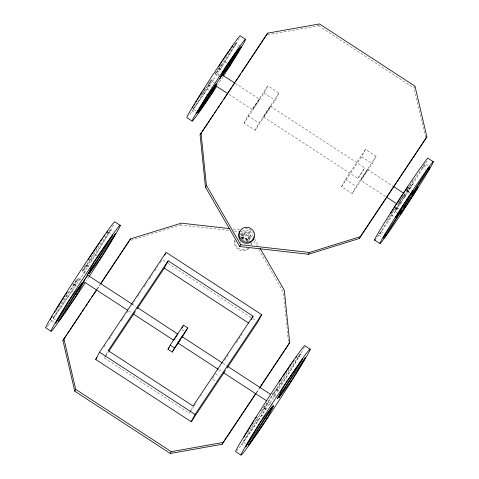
<?xml version="1.0" encoding="UTF-8"?>
<svg xmlns="http://www.w3.org/2000/svg" width="479" height="479" viewBox="0 0 479 479"><rect width="100%" height="100%" fill="white"/><g stroke="black" fill="none" stroke-linecap="round" stroke-linejoin="round"><path stroke-width="0.36" stroke-dasharray="2.4 1.8" d="M228.98 94.393L252.505 109.727L259.438 99.147L235.291 83.406M259.438 99.147L252.505 109.727M263.576 116.948L270.503 106.362L364.759 167.794L361.232 173.548L357.831 178.374L263.576 116.948L270.503 106.362M357.831 178.374L364.759 167.794M385.457 196.396L360.693 180.254L367.189 170.153L367.621 169.674L393.008 186.217M367.621 169.674L360.693 180.254M397.977 204.168L397.845 204.467L404.773 193.887L402.264 197.36M55.396 319.679L53.037 318.14A56.989 1.832 -56.9 0 0 71.706 291.202L78.442 278.365L80.801 279.904M85.076 273.269L82.125 271.348L85.496 264.929M196.127 110.996L193.181 109.074A42.535 1.371 -56.9 0 0 207.114 88.962L211.922 79.795L214.873 81.717M219.825 76.808L215.107 73.73L216.484 71.114M190.307 411.281L189.265 413.263L104.356 357.921L105.745 355.28M106.093 354.616L108.17 350.652M130.953 240.278L180.361 224.974L181.319 223.154M244.068 123.043L247.888 115.768L267.869 85.831L278.94 93.052L275.126 100.321L255.139 130.258L244.068 123.043L264.055 93.106L267.869 85.831M255.139 130.258L258.959 122.983L278.94 93.052M267.432 34.823L318.529 25.77L319.481 23.95M240.709 236.961L242.41 233.728M240.721 239.44L243.512 234.135M253.583 240.464L249.116 232.716L250.068 230.896L240.458 229.812M246.547 242.458L249.026 237.734A3.293 3.119 27.7 0 0 246.392 232.788A3.293 3.119 27.7 0 0 243.386 237.279A3.293 3.119 27.7 0 0 249.026 237.734M248.511 241.224L250.206 237.991A4.443 4.203 27.7 0 0 246.11 231.602A4.443 4.203 27.7 0 0 242.602 237.985A4.443 4.203 27.7 0 0 250.206 237.991M190.654 410.623L192.738 406.653M341.641 186.654L345.461 179.386L365.447 149.442L376.057 156.358L372.243 163.632L352.257 193.57L341.641 186.654L361.627 156.711L365.447 149.442M352.257 193.57L356.077 186.301L376.057 156.358M425.574 137.275L414.054 88.028L415.006 86.208M245.392 443.506L243.033 441.967A56.989 1.832 -56.9 0 0 261.696 415.03L268.432 402.192L270.791 403.731M275.066 397.097L272.12 395.175L274.479 390.684M397.259 212.916L394.9 211.377L399.714 202.21A10.574 0.341 -56.9 0 0 404.108 195.438L412.587 184.122L414.946 185.66M398.899 202.593L400.187 200.539M53.037 318.14L74.437 284.155A12.238 0.395 -56.9 0 0 78.442 278.365M82.125 271.348A12.238 0.395 -56.9 0 1 86.136 265.564L98.417 246.05M100.003 243.53L100.794 242.272M193.181 109.074L208.461 84.795A10.574 0.341 -56.9 0 0 211.922 79.795M215.107 73.73A10.574 0.341 -56.9 0 1 218.574 68.731L221.316 64.378M243.033 441.967L264.426 407.982A12.238 0.395 -56.9 0 0 268.432 402.192M272.12 395.175A12.238 0.395 -56.9 0 1 276.126 389.391L288.807 369.249M379.069 233.914A42.535 1.371 -56.9 0 0 380.973 231.489L396.253 207.209L399.199 209.131M407.144 189.9L406.36 191.145L409.311 193.067M407.539 189.277L413.413 179.942M400.468 200.096L401.965 197.809M55.702 311.691L56.522 310.452M58.588 307.362L73.856 284.49A12.238 0.395 -56.9 0 1 77.041 279.185L79.987 281.107M85.891 272.06L83.532 270.527A12.238 0.395 -56.9 0 0 86.717 265.222L110.236 229.986L113.182 231.908M200.994 95.525L205.09 89.387M205.503 88.771L207.958 85.088A10.574 0.341 -56.9 0 1 210.712 80.508L214.251 82.813M219.268 74.946L216.316 73.024A10.574 0.341 -56.9 0 0 219.071 68.437L235.872 43.272L240.59 46.349M96.98 289.106L99.872 284.766M97.261 289.065L100.159 284.724M103.991 347.053L105.649 344.575M109.374 338.994L112.266 334.659M121.373 321.02L124.265 316.679M126.749 312.961L128.408 310.482M132.126 304.901L135.024 300.561M137.509 296.842L140.407 292.501M144.131 286.927L147.023 282.586M149.508 278.868L152.406 274.527M154.885 270.809L157.783 266.468M160.267 262.749L161.92 260.271M104.356 357.921L105.182 356.681M105.596 356.065L108.488 351.73M190.085 412.036L193.767 406.521M194.175 405.911L196.629 402.234M200.719 396.109L201.539 394.882M212.55 378.386L214.047 376.135M224.585 360.352L229.1 353.586M236.494 342.515L242.242 333.899M256.187 392.876L259.085 388.535M256.475 392.834L259.373 388.493M386.739 221.005L395.75 207.503A10.574 0.341 -56.9 0 0 396.253 207.209M409.814 192.774L406.863 190.852L423.664 165.686A42.535 1.371 -56.9 0 0 424.556 163.668L428.094 165.974M247.757 432.429L263.845 408.324A12.238 0.395 -56.9 0 1 267.031 403.019L269.982 404.941M275.88 395.888L273.521 394.355A12.238 0.395 -56.9 0 0 276.706 389.05L300.225 353.813L303.177 355.735M208.928 82.885L210.712 80.508M216.316 73.024L224.795 61.707A42.535 1.371 -56.9 0 0 235.872 43.272M72.646 285.053L77.041 279.185M83.532 270.527L95.393 254.684A56.989 1.832 -56.9 0 0 110.236 229.986M260.881 411.227L267.031 403.019M273.521 394.355L285.388 378.512A56.989 1.832 -56.9 0 0 300.225 353.813M233.063 228.98L239.722 229.734M180.361 224.974L228.417 230.387M234.327 231.052L240.242 231.716M240.985 231.8L249.116 232.716M318.529 25.77L414.054 88.028M423.664 165.686L427.202 167.991M233.854 44.457L237.979 47.146M421.646 166.872L425.771 169.56M224.795 61.707L227.154 63.246M264.055 93.106L275.126 100.321M361.627 156.711L372.243 163.632M221.1 65.336L224.639 67.641M408.3 187.361L411.838 189.666M407.084 190.355L410.036 192.271M219.071 68.437L222.022 70.359M218.574 68.731L222.106 71.042M404.108 195.438L406.467 196.971M402.899 196.145L405.845 198.067M399.714 202.21L402.073 203.749M398.504 202.922L402.043 205.228M208.461 84.795L211.407 86.717M207.958 85.088L212.676 88.166M395.75 207.503L398.702 209.425M395.528 208.006L398.474 209.928M207.114 88.962L209.473 90.501M247.888 115.768L258.959 122.983M345.461 179.386L356.077 186.301M202.827 92.202L207.545 95.279M391.205 214.999L394.157 216.921M380.973 231.489L383.919 233.405M191.75 110.637L195.288 112.948M379.542 233.051L383.08 235.357M378.644 235.069L382.182 237.374M162.962 260.055L167.327 262.905M167.955 263.312L252.241 318.248M252.864 318.655L255.99 320.691M108.116 231.956L112.248 234.65M298.112 355.783L301.65 358.088M95.393 254.684L97.165 255.84M285.388 378.512L286.568 379.284M90.046 259.283L94.171 261.971M279.449 382.727L282.987 385.032M86.717 265.222L89.663 267.144M276.706 389.05L279.065 390.589M86.136 265.564L89.082 267.48M276.126 389.391L279.077 391.313M181.936 329.714L184.361 331.294M132.156 304.135L135.91 306.584M222.861 363.25L226.621 365.699M128.623 310.889L132.384 313.338M218.705 369.602L221.837 371.644M271.383 404.114L273.15 405.27M215.55 373.889L219.089 376.195M74.437 284.155L76.79 285.688M264.426 407.982L266.785 409.515M73.856 284.49L76.802 286.412M263.845 408.324L266.791 410.24M212.76 379.332L215.712 381.254M71.706 291.202L72.886 291.968M261.696 415.03L263.468 416.179M65.767 295.411L69.305 297.716M256.349 419.622L259.295 421.544M51.516 320.493L54.462 322.415M240.919 443.937L244.458 446.242M250.068 230.896L254.163 237.997M254.541 238.644L259.007 246.392M253.954 241.111L256.564 245.625M258.798 249.505L283.382 292.118L285.119 309.081M285.197 309.817L288.675 343.742M242.925 239.793A3.293 3.119 27.7 0 1 243.548 235.021A3.293 3.119 27.7 0 1 248.314 236.656A3.293 3.119 27.7 0 1 246.038 240.859M244.356 240.721A3.293 3.119 27.7 0 1 243.583 240.344M241.656 237.536A4.209 3.982 27.7 0 1 247.571 240.65M240.602 242.59A3.293 3.119 27.7 0 1 240.308 241.805M241.961 238.386A3.293 3.119 27.7 0 1 246.739 241.5M113.595 224.956A63.378 2.042 -56.9 0 1 81.957 276.03A63.378 2.042 -56.9 0 1 48.05 325.51M47.649 326.007A63.378 2.042 -56.9 0 1 46.667 327.163M88.932 276.922A63.378 2.042 -56.9 0 1 86.172 281.161M304.399 347.155A63.378 2.042 -56.9 0 1 272.054 399.696A63.378 2.042 -56.9 0 1 236.949 450.661M240.889 237.985A4.443 4.203 27.7 0 1 247.643 241.679M249.319 248.038A8.49 8.035 27.7 0 1 238.77 249.787A8.49 8.035 27.7 0 1 234.686 239.931M240.189 234.896A8.49 8.035 27.7 0 1 250.451 240.033M251.068 242.817A8.49 8.035 27.7 0 1 250.996 244.23M248.332 248.373A8.49 8.035 27.7 0 1 239.344 248.697A8.49 8.035 27.7 0 1 234.866 240.913M240.075 234.015A8.49 8.035 27.7 0 1 251.026 238.943M251.571 243.14A8.49 8.035 27.7 0 1 250.996 245.164M245.206 228.375A7.85 7.425 27.7 0 1 253.439 233.219M239.231 38.242A48.93 1.575 -56.9 0 1 214.808 77.67A48.93 1.575 -56.9 0 1 188.63 115.87M223.016 76.652A48.93 1.575 -56.9 0 1 217.544 85.052M426.771 161.13A48.93 1.575 -56.9 0 1 401.576 201.647A48.93 1.575 -56.9 0 1 376.015 238.787M406.916 190.45A10.574 0.341 -56.9 0 1 406.863 190.852M412.587 184.122A42.535 1.371 -56.9 0 1 394.9 211.377M268.276 401.677L272.353 395.51L268.276 401.677"/><path stroke-width="0.72" d="M127.372 310.075L83.514 281.49L85.627 278.036L87.669 275.144L131.527 303.722M87.669 275.144L86.597 276.97M227.741 93.585L215.358 85.513L218.885 79.759L222.286 74.934L234.668 83.005M222.154 75.233L222.286 74.934M177.811 334.12L137.168 307.398M218.077 369.189L177.978 343.06L180.092 339.605L182.134 336.707L222.232 362.843M182.134 336.707L181.84 337.276M88.19 259.798L88.866 258.51A56.989 1.832 -56.9 0 1 96.327 247.457M77.011 294.657L83.747 281.826A12.238 0.395 -56.9 0 1 79.742 287.61L58.348 321.601A56.989 1.832 -56.9 0 0 77.011 294.657L75.245 293.507M256.061 393.451L222.13 444.284L170.302 453.475L74.778 391.211L62.923 340.515L96.56 289.729M218.891 66.527L219.921 64.563M229.369 228.567L181.319 223.154L130.492 238.895L100.572 284.107M215.849 85.304A10.574 0.341 -56.9 0 1 213.766 88.256L198.486 112.529A42.535 1.371 -56.9 0 0 212.419 92.423L216.197 85.22M200.084 134.761L267.653 33.141L319.481 23.95L415.006 86.208L426.867 136.904L359.292 238.524L308.47 254.265L239.716 246.523L205.449 187.121L200.084 134.761L201.324 132.899M74.778 391.211L75.73 389.397L63.875 338.701M225.381 370.572L191.241 421.712L95.716 359.454L99.536 352.185L166.153 252.379L261.678 314.637L257.864 321.912L227.022 368.106M267.653 33.141L241.871 72.149M164.764 255.02L165.806 253.038M205.449 187.121L206.401 185.307L201.036 132.94M137.018 308.985L164.309 268.096L168.129 260.827L253.038 316.17L251.307 319.475M178.308 342.97L172.248 352.047L168.003 349.281L170.183 345.131L183.505 325.175L187.75 327.941L181.942 337.527M181.948 328.133L183.505 325.175M172.248 352.047L174.428 347.904L187.75 327.941M239.716 246.523L240.674 244.709L206.401 185.307M170.302 453.475L171.26 451.655L223.088 442.464L255.774 393.493M191.241 421.712L195.061 414.443L261.678 314.637M308.47 254.265L309.422 252.451L360.25 236.71L426.867 136.904M222.13 444.284L223.088 442.464M260.127 248.332L284.334 290.298L289.705 342.665L259.786 387.876M359.292 238.524L360.25 236.71M267.001 418.49L273.743 405.653A12.238 0.395 -56.9 0 1 269.731 411.437L248.338 445.428A56.989 1.832 -56.9 0 0 267.001 418.49L265.821 417.718M406.683 188.942L407.713 186.978A42.535 1.371 -56.9 0 0 400.899 197.294M408.204 199.605L413.018 190.438A42.535 1.371 -56.9 0 0 395.337 217.694L403.809 206.377A10.574 0.341 -56.9 0 1 408.204 199.605L407.024 198.833M174.027 339.725L173.733 340.294L133.635 314.158M174.368 339.162L177.889 333.941M106.739 232.83L107.53 231.573A56.989 1.832 -56.9 0 0 106.488 232.98M91.441 269.018L112.834 235.033A56.989 1.832 -56.9 0 0 94.171 261.971L87.435 274.808A12.238 0.395 -56.9 0 1 91.441 269.018L90.262 268.252M223.879 72.191L239.159 47.912A42.535 1.371 -56.9 0 0 225.226 68.024L220.418 77.191A10.574 0.341 -56.9 0 1 223.879 72.191L222.699 71.425M281.436 392.846L302.83 358.861A56.989 1.832 -56.9 0 0 284.167 385.799L277.425 398.636A12.238 0.395 -56.9 0 1 281.436 392.846L280.257 392.079M386.278 234.944L401.558 210.67A10.574 0.341 -56.9 0 1 401.055 210.964L384.26 236.129A42.535 1.371 -56.9 0 0 386.278 234.944L385.098 234.177M219.945 78.861L220.502 77.981M85.555 278.592L86.094 277.76M100.698 283.526L130.492 238.895M202.15 131.659L213.736 114.301M214.562 113.062L216.634 109.966M217.46 108.721L219.532 105.625M220.358 104.386L222.424 101.285M223.669 99.422L231.944 87.028M232.77 85.789L234.836 82.687M235.668 81.448L237.734 78.346M238.56 77.107L240.632 74.011M62.923 340.515L66.228 335.557M67.06 334.318L69.126 331.217M69.952 329.977L81.538 312.619M82.37 311.38L84.436 308.284M85.262 307.045L87.334 303.943M88.16 302.704L90.232 299.603M91.471 297.746L96.022 290.927M95.716 359.454L96.956 357.591M168.129 260.827L108.17 350.652L193.085 405.994L253.038 316.17M108.901 351.107L135.365 311.464M168.003 349.281L169.213 347.461M179.116 341.761L180.326 339.946M259.498 387.918L289.705 342.665M428.968 169.147L412.174 194.312A10.574 0.341 -56.9 0 0 411.671 194.606L426.951 170.326A42.535 1.371 -56.9 0 1 428.968 169.147L427.789 168.374M85.017 279.407L83.514 281.49M178.984 341.713L179.487 340.976M216.328 84.292L215.358 85.513M178.559 342.323L177.978 343.06M203.575 90.034L204.467 88.843M222.519 75.287L230.1 65.168A42.535 1.371 -56.9 0 0 241.177 46.732L224.382 71.898A10.574 0.341 -56.9 0 1 222.262 75.466M65.617 294.441L67.371 292.094M100.704 258.145L88.837 273.982A12.238 0.395 -56.9 0 0 92.022 268.677L115.541 233.447A56.989 1.832 -56.9 0 1 100.704 258.145L99.524 257.379M255.169 418.856L256.487 417.095M290.693 381.973L278.826 397.81A12.238 0.395 -56.9 0 0 282.017 392.511L305.53 357.274A56.989 1.832 -56.9 0 1 290.693 381.973L289.514 381.206M240.674 244.709L309.422 252.451M245.565 39.38L240.26 35.919A48.93 1.575 -56.9 0 0 213.975 73.179A48.93 1.575 -56.9 0 0 186.768 117.606L192.079 121.067M433.357 161.794A48.93 1.575 -56.9 0 0 393.642 219.957A48.93 1.575 -56.9 0 0 392.84 226.16A48.93 1.575 -56.9 0 0 433.357 161.794L428.052 158.333A48.93 1.575 -56.9 0 0 398.271 200.958A48.93 1.575 -56.9 0 0 375.356 239.56M228.92 64.396L230.1 65.168M393.624 186.624L403.534 193.079M402.629 205.611L403.809 206.377M386.697 197.204L396.606 203.659M211.239 91.651L212.419 92.423M374.56 240.021L379.871 243.482M120.235 225.411L114.93 221.951A63.378 2.042 -56.9 0 0 80.879 270.216A63.378 2.042 -56.9 0 0 45.643 327.762L50.948 331.223M310.23 349.239A63.378 2.042 -56.9 0 0 258.78 424.58A63.378 2.042 -56.9 0 0 257.744 432.615A63.378 2.042 -56.9 0 0 310.23 349.239L304.919 345.778A63.378 2.042 -56.9 0 0 270.875 394.043A63.378 2.042 -56.9 0 0 235.632 451.589L240.937 455.05M164.309 268.096L248.601 323.032M227.872 366.519L270.473 394.283M223.717 372.866L266.947 401.043M170.183 345.131L174.428 347.904M99.536 352.185L195.061 414.443M75.73 389.397L171.26 451.655M50.337 319.727A56.989 1.832 -56.9 0 1 50.882 318.703M51.534 317.529A56.989 1.832 -56.9 0 1 52.283 316.2M54.51 312.38A56.989 1.832 -56.9 0 1 55.187 311.242M56.271 309.44A56.989 1.832 -56.9 0 1 58.228 306.213M58.636 305.542A56.989 1.832 -56.9 0 1 64.761 295.687M96.782 246.787A56.989 1.832 -56.9 0 1 99.458 242.895M100.722 241.075A56.989 1.832 -56.9 0 1 102.692 238.267M103.608 236.973A56.989 1.832 -56.9 0 1 104.913 235.147M84.993 282.957A63.378 2.042 -56.9 0 1 55.169 323.044A63.378 2.042 -56.9 0 1 114.385 232.213A63.378 2.042 -56.9 0 1 89.328 276.317M243.572 437.794A56.989 1.832 -56.9 0 1 248.218 430.046M248.631 429.37A56.989 1.832 -56.9 0 1 249.679 427.657M250.409 426.478A56.989 1.832 -56.9 0 1 253.93 420.819M279.287 381.697A56.989 1.832 -56.9 0 1 281.43 378.5M282.694 376.626A56.989 1.832 -56.9 0 1 291.921 363.184M292.681 362.094A56.989 1.832 -56.9 0 1 294.046 360.178M295.717 357.849A56.989 1.832 -56.9 0 1 296.477 356.807M254.014 237.093A7.85 7.425 27.7 0 1 243.422 242.703A7.85 7.425 27.7 0 1 240.099 231.082M192.366 108.062A42.535 1.371 -56.9 0 1 193.151 106.697M193.899 105.416A42.535 1.371 -56.9 0 1 194.576 104.266M195.312 103.039A42.535 1.371 -56.9 0 1 196.929 100.368M197.36 99.668A42.535 1.371 -56.9 0 1 202.24 91.818M220.334 63.947A42.535 1.371 -56.9 0 1 221.975 61.498M222.783 60.3A42.535 1.371 -56.9 0 1 230.237 49.451M231.147 48.175A42.535 1.371 -56.9 0 1 232.794 45.888M216.724 86.304A48.93 1.575 -56.9 0 1 195.594 114.319A48.93 1.575 -56.9 0 1 240.715 45.098A48.93 1.575 -56.9 0 1 223.406 76.053M390.379 213.67A42.535 1.371 -56.9 0 1 393.355 208.988M394.121 207.784A42.535 1.371 -56.9 0 1 400.091 198.54M405.024 205.671L400.21 214.837A42.535 1.371 -56.9 0 0 417.892 187.582L409.419 198.893A10.574 0.341 -56.9 0 1 405.024 205.671M79.161 287.951L55.642 323.181A56.989 1.832 -56.9 0 1 70.485 298.483L82.346 282.646A12.238 0.395 -56.9 0 0 79.161 287.951M213.269 88.549L196.468 113.715A42.535 1.371 -56.9 0 1 207.545 95.279L216.017 83.963A10.574 0.341 -56.9 0 0 213.269 88.549M269.15 411.778L245.637 447.015A56.989 1.832 -56.9 0 1 260.474 422.316L272.341 406.473A12.238 0.395 -56.9 0 0 269.15 411.778M239.745 237.41A7.85 7.425 27.7 0 0 253.092 239.548A7.85 7.425 27.7 0 0 247.805 227.351A7.85 7.425 27.7 0 0 239.745 237.41"/></g></svg>
